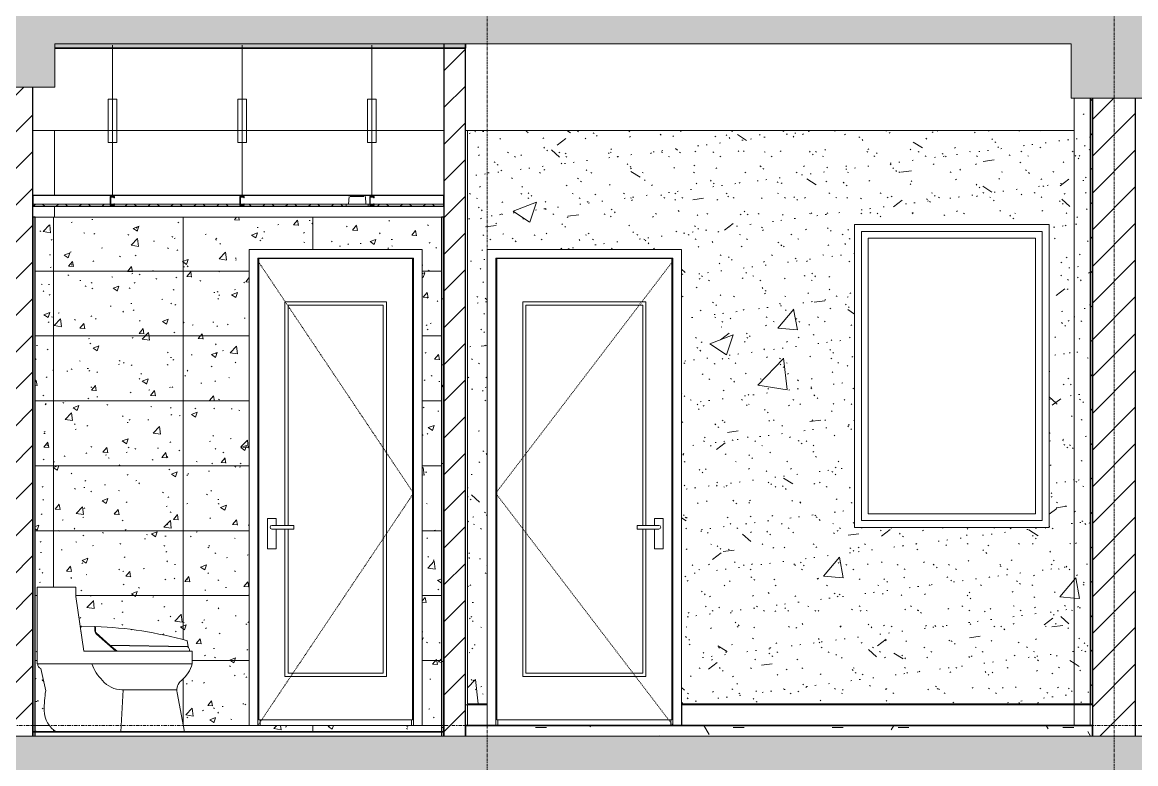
# Model space of a CAD drawing. Header units: millimetres. Extents: x -92143 to -2058, y -8802 to 35300.
# Drawn here: x -30586 to -25437, y 5423 to 8850 of the extents above; entities that cross this region are included whole.
import ezdxf

# ---------------------------------------------------------------- set-up
doc = ezdxf.new("R2010")
doc.units = ezdxf.units.MM
for name, pattern in [('Centre', [31.75, 6.35, -4.7625, 15.875, -4.7625]), ('Dash', [6.35, 3.175, -3.175]), ('Grid Line', [22.225, 12.7, -3.175, 3.175, -3.175])]:
    doc.linetypes.add(name, pattern=pattern)
for name, color, linetype, lineweight in [('0-1', 7, 'Continuous', 5), ('A-CLNG-1', 250, 'Continuous', 25), ('A-CLNG-2', 7, 'Continuous', 9), ('A-CLNG-PATT-1', 9, 'Continuous', 9), ('A-DETL-GENF', 92, 'Continuous', 9), ('A-DETL-GENF-1', 7, 'Continuous', 9), ('A-DETL-GENF-HDLN-1', 7, 'Dash', 9), ('A-DETL-THIN', 151, 'Continuous', 9), ('A-DOOR', 31, 'Continuous', 9), ('A-DOOR-1', 7, 'Continuous', 9), ('A-FLOR-1', 10, 'Continuous', 35), ('A-FLOR-HRAL', 11, 'Continuous', 9), ('A-FLOR-HRAL-1', 253, 'Continuous', 18), ('A-FLOR-HRAL-2', 9, 'Continuous', 9), ('A-FLOR-LEVL-2', 51, 'Centre', 9), ('A-FLOR-PATT-1', 7, 'Continuous', 9), ('A-FLOR-PATT-2', 67, 'Continuous', 9), ('A-GLAZ', 151, 'Continuous', 9), ('A-GLAZ-1', 7, 'Continuous', 9), ('A-WALL-1', 7, 'Continuous', 9), ('A-WALL-2', 250, 'Continuous', 25), ('A-WALL-3', 113, 'Continuous', 25), ('A-WALL-PATT-1', 7, 'Continuous', 9), ('A-WALL-PATT-2', 9, 'Continuous', 9), ('A-WALL-PATT-4', 111, 'Continuous', 9), ('E-LITE-EQPM', 33, 'Continuous', 9), ('E-LITE-EQPM-1', 7, 'Continuous', 9), ('I-WALL-1', 250, 'Continuous', 25), ('I-WALL-2', 7, 'Continuous', 9), ('P-SANR-FIXT', 6, 'Continuous', 9), ('P-SANR-FIXT-1', 7, 'Continuous', 9), ('S-BEAM-2', 7, 'Continuous', 9), ('S-COLS-1', 7, 'Continuous', 9), ('S-GRID-1', 1, 'Grid Line', 9)]:
    doc.layers.add(name, color=color, linetype=linetype, lineweight=lineweight)
pattern_1 = [(45, (-51987.05, 14125), (-84.8528, 84.8528), [])]
pattern_2 = [(0, (-51987.05, 14125), (609.6, 152.4), [50.292, -406.908, 50.292, -406.908, -2438.4]), (0, (-51987.05, 14125), (609.6, 152.4), [-914.4, 50.292, -864.108, 50.292, -406.908, -1066.8]), (0, (-51987.05, 14125), (609.6, 152.4), [-2286, 50.292, -254.508, 50.292, -711.708]), (120, (-51758.45, 14201.2), (-436.7823, 451.7291), [50.292, -406.908, 50.292, -2845.308]), (120, (-51758.45, 14201.2), (-436.7823, 451.7291), [-507.492, -406.908, 50.292, -864.108, -1524]), (120, (-51758.45, 14201.2), (-436.7823, 451.7291), [-1828.8, 50.292, -406.908, 50.292, -1016.508]), (120, (-51758.45, 14201.2), (-436.7823, 451.7291), [-2336.292, -254.508, 50.292, -711.708]), (240, (-51682.25, 14506), (-172.8177, -604.1291), [50.292, -406.908, 50.292, -406.908, -2438.4]), (240, (-51682.25, 14506), (-172.8177, -604.1291), [-914.4, 50.292, -864.108, 50.292, -406.908, -1066.8]), (240, (-51682.25, 14506), (-172.8177, -604.1291), [-2286, 50.292, -254.508, 50.292, -711.708])]
pattern_3 = [(50, (-51987.05, 14125), (1093.104, -95.634), [114.3, -1257.3]), (355, (-51987, 14125), (-211.457, 1146.34), [91.44, -1005.84]), (100.451, (-51896, 14117), (881.656, 1050.7), [97.14, -1068.54]), (46.184, (-51987, 14429.8), (1626.475, -252.26), [171.45, -1885.95]), (96.636, (-51851.5, 14408.8), (1424.42, 1484.565), [145.71, -1602.81]), (351.184, (-51987, 14429.8), (1424.43, 1484.55), [137.16, -1508.76]), (21, (-51834.65, 14353.6), (909.686, -613.59), [114.3, -1257.3]), (326, (-51834.7, 14353.6), (370.81, 1105.13), [91.44, -1005.84]), (71.451, (-51758.8, 14302.5), (1280.503, 491.528), [97.14, -1068.54]), (37.5, (-51987.05, 14125), (18.5313, 507.33), [50.292, -943.356, 50.292, -970.788, -1009.65]), (37.5, (-51987.05, 14125), (18.5313, 507.33), [-2014.728, 50.292, -959.358]), (7.5, (-51987.05, 14125), (400.918, 601.084), [50.292, -531.876, 50.292, -920.496, -384.81]), (7.5, (-51987.05, 14125), (400.918, 601.084), [-1552.956, 50.292, -334.518]), (327.5, (-52326.9, 14125), (813.545, -34.374), [50.292, -330.708, 50.292, -1138.428, -1577.34]), (327.5, (-52326.9, 14125), (813.545, -34.374), [-1569.72, 50.292, -1527.048]), (317.5, (-52479.3, 14125), (888.775, 152.56), [50.292, -445.008, 50.292, -739.14, -1120.14]), (317.5, (-52479.3, 14125), (888.775, 152.56), [-1284.732, 50.292, -1069.848])]
pattern_4 = [(37.5, (-51987.05, 14125), (-4.79953, 146.8239), [5.029, -110.795, 5.029, -124.511, -123.825]), (37.5, (-51987.05, 14125), (-4.79953, 146.8239), [-245.364, 5.029, -118.796]), (7.5, (-51987.05, 14125), (134.8574, 215.0472), [5.029, -57.455, 5.029, -99.365, -40.005]), (7.5, (-51987.05, 14125), (134.8574, 215.0472), [-166.878, 5.029, -34.976]), (327.5, (-52080.78, 14125), (237.29776, 0.4316), [5.029, -33.071, 5.029, -132.131, -179.07]), (327.5, (-52080.78, 14125), (237.29776, 0.4316), [-175.26, 5.029, -174.041]), (317.5, (-52080.78, 14125), (229.067, 66.8792), [5.029, -14.021, 5.029, -84.887, -102.87]), (317.5, (-52080.78, 14125), (229.067, 66.8792), [-108.966, 5.029, -97.841])]

# ---------------------------------------------------------------- blocks, each defined once
blk = doc.blocks.new('NCV_TKTC_KET CAU_rvt-1-TKCS_MẶT CẮT E')
at = {"layer": 'A-FLOR-PATT-1'}
h = blk.add_hatch(color=256, dxfattribs=at)
h.paths.add_polyline_path([(-74122.9, 8730), (-73236.9, 8730), (-73236.9, 8750), (-75336.9, 8750), (-75336.9, 8730), (-74739.4, 8730)])
h.paths.add_polyline_path([(-20336.9, 8730), (-20336.9, 8750), (-22235.3, 8750), (-22235.3, 8730), (-20484.2, 8730)])
h.paths.add_polyline_path([(-66936.9, 8730), (-65032.3, 8730), (-65032.3, 8750), (-66936.9, 8750)])
h.paths.add_polyline_path([(-22438.4, 8730), (-22435.3, 8730.3), (-22435.3, 8750), (-22438.4, 8749.9), (-22438.4, 8741.9)])
h.paths.add_polyline_path([(-28536.9, 8730), (-28536.9, 8750), (-30435.3, 8750), (-30435.3, 8730), (-28807.5, 8730)])
h.paths.add_polyline_path([(-58736.9, 8730), (-56833.3, 8730), (-56833.3, 8750), (-58736.9, 8750)])
h.paths.add_polyline_path([(-50536.9, 8730), (-48635.6, 8730), (-48635.6, 8750), (-50536.9, 8750)])
h.paths.add_polyline_path([(-30635.3, 8730), (-30635.3, 8750), (-30638.4, 8750), (-30638.4, 8730)])
h.paths.add_polyline_path([(-40434.4, 8730), (-40434.4, 8750), (-42336.9, 8750), (-42336.9, 8730), (-40521.7, 8730)])
h.paths.add_polyline_path([(-48435.6, 8730), (-48433.3, 8730), (-48433.3, 8750), (-48435.6, 8750)])
at = {"layer": 'A-FLOR-1'}
for p, q in [((-30435.3, 8730), (-28536.9, 8730)), ((-28536.9, 8730), (-28536.9, 8750))]:
    blk.add_line(p, q, dxfattribs=at)
at = {"layer": 'S-BEAM-2'}
for p, q in [((-28636.9, 8350), (-30536.9, 8350)), ((-27336.9, 8350), (-28536.9, 8350)), ((-25721.9, 8350), (-27336.9, 8350))]:
    blk.add_line(p, q, dxfattribs=at)
blk = doc.blocks.new('DOOR_CW_01 CANH MO-PANEL KINH - DIW_01-900x2200-CỬA GỖ VÂN LAMINATE-553375-TKCS_MẶT CẮT E')
at = {"layer": 'A-DETL-GENF-HDLN-1'}
for p, q in [((-28396.9, 6673.5), (-27576.9, 7747)), ((-27576.9, 5600), (-28396.9, 6673.5))]:
    blk.add_line(p, q, dxfattribs=at)
at = {"layer": 'A-DOOR-1'}
for p, q in [((-28396.9, 7760), (-28396.9, 5600)), ((-28396.9, 7760), (-27576.9, 7760)), ((-28391.9, 7758), (-28391.9, 5626)), ((-27581.9, 7758), (-28391.9, 7758)), ((-27581.9, 5626), (-27581.9, 7758)), ((-27576.9, 5600), (-27576.9, 7760)), ((-28271.9, 7558), (-27701.9, 7558)), ((-28271.9, 5826), (-28271.9, 7558)), ((-27716.9, 7543), (-28256.9, 7543)), ((-28256.9, 7543), (-28256.9, 5841)), ((-27716.9, 6524.5), (-27716.9, 7543)), ((-27701.9, 7558), (-27701.9, 6524.5)), ((-27661.7, 6556), (-27661.7, 6524.5)), ((-27622.2, 6556), (-27661.7, 6556)), ((-27622.2, 6416), (-27622.2, 6556)), ((-27742.7, 6524.5), (-27716.9, 6524.5)), ((-27742.7, 6507.5), (-27742.7, 6524.5)), ((-27716.9, 6507.5), (-27742.7, 6507.5)), ((-27641.9, 6524.5), (-27716.9, 6524.5)), ((-27716.9, 5841), (-27716.9, 6507.5)), ((-27641.9, 6507.5), (-27716.9, 6507.5)), ((-27701.9, 6507.5), (-27701.9, 5826)), ((-27661.7, 6507.5), (-27661.7, 6416)), ((-27661.7, 6416), (-27622.2, 6416)), ((-27701.9, 5826), (-28271.9, 5826)), ((-28256.9, 5841), (-27716.9, 5841)), ((-28436.9, 5695), (-28436.9, 5700)), ((-27536.9, 5700), (-27536.9, 5600)), ((-28391.9, 5626), (-27581.9, 5626)), ((-28386.9, 5600), (-28386.9, 5626)), ((-27586.9, 5600), (-27586.9, 5626))]:
    blk.add_line(p, q, dxfattribs=at)
for start, end in [(0, 90), (270, 0)]:
    blk.add_arc((-27641.9, 6516), 8.5, start, end, dxfattribs=at)
blk = doc.blocks.new('DOOR_CW_01 CANH MO-PANEL KINH - DIG_02-800x2200-CỬA NHÔM KÍNH-400864-TKCS_MẶT CẮT E')
at = {"layer": 'A-DETL-GENF-HDLN-1'}
for p, q in [((-28776.5, 6673.5), (-29496.5, 7747)), ((-29496.5, 5600), (-28776.5, 6673.5))]:
    blk.add_line(p, q, dxfattribs=at)
at = {"layer": 'A-DOOR-1'}
for p, q in [((-29496.5, 7760), (-29496.5, 5600)), ((-29496.5, 7760), (-28776.5, 7760)), ((-28781.5, 7758), (-29491.5, 7758)), ((-29491.5, 7758), (-29491.5, 5626)), ((-28781.5, 5626), (-28781.5, 7758)), ((-28776.5, 5600), (-28776.5, 7760)), ((-29371.5, 6524.5), (-29371.5, 7558)), ((-29371.5, 7558), (-28901.5, 7558)), ((-29356.5, 7543), (-29356.5, 6524.5)), ((-28916.5, 7543), (-29356.5, 7543)), ((-28916.5, 5841), (-28916.5, 7543)), ((-28901.5, 7558), (-28901.5, 5826)), ((-29411.8, 6556), (-29451.3, 6556)), ((-29451.3, 6556), (-29451.3, 6416)), ((-29411.8, 6524.5), (-29411.8, 6556)), ((-29356.5, 6524.5), (-29431.5, 6524.5)), ((-29356.5, 6507.5), (-29431.5, 6507.5)), ((-29411.8, 6416), (-29411.8, 6507.5)), ((-29371.5, 5826), (-29371.5, 6507.5)), ((-29356.5, 6524.5), (-29330.7, 6524.5)), ((-29356.5, 6507.5), (-29356.5, 5841)), ((-29330.7, 6507.5), (-29356.5, 6507.5)), ((-29330.7, 6524.5), (-29330.7, 6507.5)), ((-29451.3, 6416), (-29411.8, 6416)), ((-28901.5, 5826), (-29371.5, 5826)), ((-29356.5, 5841), (-28916.5, 5841)), ((-29491.5, 5626), (-28781.5, 5626)), ((-29486.5, 5626), (-29486.5, 5600)), ((-28786.5, 5626), (-28786.5, 5600))]:
    blk.add_line(p, q, dxfattribs=at)
for start, end in [(90, 180), (180, 270)]:
    blk.add_arc((-29431.5, 6516), 8.5, start, end, dxfattribs=at)
blk = doc.blocks.new('M_Fixed - 900 x 1400-901190-TKCS_MẶT CẮT E')
at = {"layer": 'A-GLAZ-1'}
for p, q in [((-26704.9, 7883), (-25868.9, 7883)), ((-26704.9, 6547), (-26704.9, 7883)), ((-25868.9, 7883), (-25868.9, 6547)), ((-26673.9, 7852), (-25899.9, 7852)), ((-26673.9, 6578), (-26673.9, 7852)), ((-25899.9, 7852), (-25899.9, 6578)), ((-25868.9, 6547), (-26704.9, 6547)), ((-25899.9, 6578), (-26673.9, 6578))]:
    blk.add_line(p, q, dxfattribs=at)
blk = doc.blocks.new('TOILET - TOILET-400871-TKCS_MẶT CẮT E')
at = {"layer": 'P-SANR-FIXT-1'}
for p, q in [((-30517.2, 6238.8), (-30338.3, 6238.8)), ((-30517.2, 5884.5), (-30517.2, 6238.8)), ((-30338.3, 6238.8), (-30338.3, 6196.1)), ((-30338.3, 6196.1), (-30301.7, 5942.7)), ((-30317.1, 6048.9), (-30313.7, 6058.1)), ((-30301.7, 5942.7), (-30317.1, 6048.9)), ((-30311.6, 6059.4), (-30250.9, 6057.8)), ((-30248.1, 6040.7), (-30248.1, 6057.1)), ((-30181.1, 5971.6), (-30244.4, 6027.8)), ((-30243, 6022.1), (-30153.7, 5942.7)), ((-29822.8, 5991.3), (-29819.2, 5965.3)), ((-30153.7, 5942.7), (-30301.7, 5942.7)), ((-30301.7, 5942.7), (-29800.4, 5942.7)), ((-29819.2, 5965.3), (-30181.1, 5971.6)), ((-30179, 5970), (-29819.9, 5963.7)), ((-30147, 5942.7), (-30179, 5970)), ((-29813.5, 5942.7), (-30147, 5942.7)), ((-29813.5, 5950.7), (-29813.5, 5942.7)), ((-29800.4, 5942.7), (-29800.4, 5884.5)), ((-30514.1, 5884.5), (-30517.2, 5884.5)), ((-29800.4, 5884.5), (-30517.2, 5884.5)), ((-30477.9, 5760.8), (-30499.7, 5863.3)), ((-30130, 5570), (-30119.8, 5764.9)), ((-30125, 5764.9), (-29871.4, 5764.9)), ((-29869.9, 5751.5), (-29836, 5570))]:
    blk.add_line(p, q, dxfattribs=at)
for centre, radius, start, end in [((-30311.7, 6057.2), 2.2, 88.5161, 155.4839), ((-29006, 6068.4), 1244.9, 180.4858, 181.4436), ((-30226.7, 6039.8), 24, 186.6549, 227.3451), ((-30310.2, 4249.5), 1808.7, 74.3662, 88.0305), ((-30223.8, 6040.7), 24.3, 180, 212), ((-29845.4, 5943), 32.8, 13.4486, 39.0703), ((-30495.4, 5881.7), 18.9, 171.5586, 257), ((-30070.1, 5954.4), 206.2, 199.8317, 225.1361), ((-29944.9, 5924.8), 150, 309.0587, 344.4161), ((-30125, 5881.3), 116.3, 218.8786, 270), ((-29814.7, 5764.2), 56.7, 129.0587, 192.9413), ((-29921.6, 5674.2), 563, 171.1596, 180.5723), ((-30367.9, 5669.8), 116.7, 180.5723, 239.3773)]:
    blk.add_arc(centre, radius, start, end, dxfattribs=at)
blk = doc.blocks.new('LIC_10-ĐÈN LED DOWNLIGHT ÂM TRẦN_ P_6W_ ÁNH SÁNG 4000K - LIC_10-ĐÈN LED DOWNLIGHT ÂM TRẦN_ P_6W_ ÁNH SÁNG 4000K-806193-TKCS_MẶT CẮT E')
at = {"layer": 'E-LITE-EQPM-1'}
for p, q in [((-29074.4, 8045), (-29077, 8009)), ((-29004.4, 8045), (-29069.4, 8045)), ((-28996.9, 8009), (-28999.4, 8045)), ((-29096.9, 8000), (-29096.9, 7998)), ((-29096.9, 7998), (-29091, 7998)), ((-28976.9, 7998), (-29096.9, 7998)), ((-29093.4, 8000), (-29095.8, 8000)), ((-29076.1, 8000), (-29093.3, 8000)), ((-28982.9, 8000), (-29091, 8000)), ((-29087.9, 8009), (-29087.9, 8000)), ((-29082, 8000), (-29085.5, 8000)), ((-28991, 8009), (-29082.9, 8009)), ((-29081.9, 8002), (-29081.9, 8000)), ((-29078.6, 8000), (-29081.1, 8000)), ((-29000.3, 8000), (-29073.6, 8000)), ((-29053.3, 8000), (-29060.6, 8000)), ((-29013.3, 8000), (-29020.5, 8000)), ((-28980.5, 8000), (-28997.7, 8000)), ((-28992.7, 8000), (-28995.3, 8000)), ((-28991.9, 8000), (-28991.9, 8002)), ((-28988.4, 8000), (-28991.8, 8000)), ((-28985.9, 8000), (-28985.9, 8009)), ((-28982.9, 7998), (-28976.9, 7998)), ((-28978.1, 8000), (-28980.5, 8000)), ((-28976.9, 7998), (-28976.9, 8000))]:
    blk.add_line(p, q, dxfattribs=at)
blk = doc.blocks.new('Railing - Railing-915938-TKCS_MẶT CẮT E')
at = {"layer": 'A-FLOR-HRAL-1'}
for p, q in [((-28526.9, 5695), (-28536.9, 5695)), ((-28536.9, 5695), (-28536.9, 5600)), ((-28526.9, 5600), (-28526.9, 5695)), ((-28536.9, 5600), (-28526.9, 5600))]:
    blk.add_line(p, q, dxfattribs=at)
at = {"layer": 'A-FLOR-HRAL-2'}
for p, q in [((-28526.9, 5695), (-28436.5, 5695)), ((-28436.5, 5695), (-28436.5, 5600))]:
    blk.add_line(p, q, dxfattribs=at)
blk = doc.blocks.new('Railing - Railing-915939-TKCS_MẶT CẮT E')
at = {"layer": 'A-FLOR-HRAL-1'}
for p, q in [((-25636.9, 5695), (-25646.9, 5695)), ((-25646.9, 5695), (-25646.9, 5600)), ((-25636.9, 5600), (-25636.9, 5695)), ((-25646.9, 5600), (-25636.9, 5600))]:
    blk.add_line(p, q, dxfattribs=at)
at = {"layer": 'A-FLOR-HRAL-2'}
for p, q in [((-27536.5, 5695), (-25721.9, 5695)), ((-27536.5, 5600), (-27536.5, 5695)), ((-25721.9, 5695), (-25646.9, 5695)), ((-25721.9, 5695), (-25721.9, 5600))]:
    blk.add_line(p, q, dxfattribs=at)
blk = doc.blocks.new('NCV_TKTC_TANG 2_rvt-1-TKCS_MẶT CẮT E')
at = {"layer": 'A-CLNG-PATT-1'}
h = blk.add_hatch(dxfattribs=at)
h.set_pattern_fill('FP_4', color=256, style=0, pattern_type=2)
h.set_pattern_definition([(45, (-51987.05, 14125), (-53.033, 53.033), []), (135, (-51987.05, 14125), (-53.033, -53.033), [])])
h.paths.add_polyline_path([(-28636.9, 8000), (-28636.9, 8010), (-28959.4, 8010), (-28959.4, 8005), (-28979.4, 8005), (-28979.4, 8010), (-28990.5, 8009), (-28990.5, 8000), (-28807.5, 8000)])
h.paths.add_polyline_path([(-30536.9, 8000), (-29083.4, 8000), (-29082.9, 8009), (-29559.4, 8007.5), (-29559.4, 8005), (-29579.4, 8005), (-29579.4, 8010), (-30159.4, 8010), (-30159.4, 8005), (-30179.4, 8005), (-30179.4, 8010), (-30536.9, 8010)])
h.paths.add_polyline_path([(-28976.9, 8007.5), (-28961.6, 8007.9), (-28961.9, 8010), (-28976.9, 8009)])
h.paths.add_polyline_path([(-30161.9, 8007.5), (-30161.9, 8010), (-30176.9, 8010), (-30176.9, 8007.5)])
h.paths.add_polyline_path([(-29561.9, 8007.5), (-29561.9, 8010), (-29576.9, 8010), (-29576.9, 8007.5)])
at = {"layer": 'A-FLOR-PATT-2'}
h = blk.add_hatch(dxfattribs=at)
h.set_pattern_fill('FP_2', color=256, style=0, pattern_type=2)
h.set_pattern_definition(pattern_2)
h.paths.add_polyline_path([(-26649.6, 5550), (-25636.9, 5550), (-25636.9, 5600), (-28536.9, 5600), (-28536.9, 5550), (-27882.7, 5550)])
at = {"layer": 'A-WALL-PATT-1'}
h = blk.add_hatch(dxfattribs=at)
h.set_pattern_fill('FP_5', color=256, style=0, pattern_type=2)
h.set_pattern_definition([(45, (-51987.05, 14125), (-79.5495, 79.5495), [])])
h.paths.add_polyline_path([(-25636.9, 5700), (-25636.9, 8500), (-25646.9, 8500), (-25646.9, 5700)])
at = {"layer": 'A-WALL-PATT-2'}
h = blk.add_hatch(dxfattribs=at)
h.set_pattern_fill('FP_1', color=256, style=0, pattern_type=2)
h.set_pattern_definition(pattern_1)
h.paths.add_polyline_path([(-28636.9, 5550), (-28536.9, 5550), (-28536.9, 8750), (-28636.9, 8750), (-28636.9, 5673.3)])
h = blk.add_hatch(dxfattribs=at)
h.set_pattern_fill('FP_1', color=256, style=0, pattern_type=2)
h.set_pattern_definition(pattern_1)
h.paths.add_polyline_path([(-30636.9, 5550), (-30536.9, 5550), (-30536.9, 8550), (-30635.3, 8550), (-30636.9, 5673.3)])
h = blk.add_hatch(dxfattribs=at)
h.set_pattern_fill('FP_7', color=256, style=0, pattern_type=2)
h.set_pattern_definition(pattern_3)
h.paths.add_polyline_path([(-25721.9, 5700), (-25646.9, 5700), (-25646.9, 8500), (-25721.9, 8500), (-25721.9, 5977.7)])
h = blk.add_hatch(dxfattribs=at)
h.set_pattern_fill('FP_6', color=256, style=0, pattern_type=2)
h.set_pattern_definition(pattern_4)
h.paths.add_polyline_path([(-25721.9, 5700), (-25646.9, 5700), (-25646.9, 8500), (-25721.9, 8500), (-25721.9, 5977.7)])
h = blk.add_hatch(dxfattribs=at)
h.set_pattern_fill('FP_7', color=256, style=0, pattern_type=2)
h.set_pattern_definition(pattern_3)
h.paths.add_polyline_path([(-28526.9, 5700), (-28436.9, 5700), (-28436.9, 7800), (-27536.9, 7800), (-27536.9, 5700), (-25721.9, 5700), (-25721.9, 8350), (-28526.9, 8350), (-28526.9, 5977.7)])
h.paths.add_polyline_path([(-26649.6, 6515), (-26736.9, 6515), (-26736.9, 7915), (-25836.9, 7915), (-25836.9, 6515)])
h = blk.add_hatch(dxfattribs=at)
h.set_pattern_fill('FP_6', color=256, style=0, pattern_type=2)
h.set_pattern_definition(pattern_4)
h.paths.add_polyline_path([(-28526.9, 5700), (-28436.9, 5700), (-28436.9, 7800), (-27536.9, 7800), (-27536.9, 5700), (-25721.9, 5700), (-25721.9, 8350), (-28526.9, 8350), (-28526.9, 5977.7)])
h.paths.add_polyline_path([(-26649.6, 6515), (-26736.9, 6515), (-26736.9, 7915), (-25836.9, 7915), (-25836.9, 6515)])
h = blk.add_hatch(dxfattribs=at)
h.set_pattern_fill('FP_10', color=256, style=0, pattern_type=2)
h.set_pattern_definition([(50, (-51987.05, 14125), (273.276, -23.909), [28.575, -314.325]), (355, (-51987.05, 14125), (-52.8646, 286.585), [22.86, -251.46]), (100.451, (-51964.28, 14123), (220.4138, 262.6745), [24.285, -267.135]), (46.184, (-51987.05, 14201.2), (406.6187, -63.0646), [42.863, -471.488]), (96.636, (-51953.17, 14195.94), (356.104, 371.1414), [36.428, -400.703]), (351.184, (-51987.05, 14201.2), (356.1075, 371.138), [34.29, -377.19]), (21, (-51948.95, 14182.15), (227.4212, -153.3982), [28.575, -314.325]), (326, (-51948.95, 14182.15), (92.7027, 276.2822), [22.86, -251.46]), (71.451, (-51930, 14169.37), (320.1254, 122.8816), [24.285, -267.135]), (37.5, (-51987.05, 14125), (4.6325, 126.8326), [5.029, -243.383, 5.029, -250.241, -252.413]), (37.5, (-51987.05, 14125), (4.6325, 126.8326), [-503.682, 5.029, -247.383]), (7.5, (-51987.05, 14125), (100.22916, 150.2711), [5.029, -140.513, 5.029, -237.668, -96.203]), (7.5, (-51987.05, 14125), (100.22916, 150.2711), [-388.239, 5.029, -91.173]), (327.5, (-52072.01, 14125), (203.38684, -8.5935), [5.029, -90.221, 5.029, -292.151, -394.335]), (327.5, (-52072.01, 14125), (203.38684, -8.5935), [-392.43, 5.029, -389.306]), (317.5, (-52110.11, 14125), (222.1944, 38.1398), [5.029, -118.796, 5.029, -192.329, -280.035]), (317.5, (-52110.11, 14125), (222.1944, 38.1398), [-321.183, 5.029, -275.006])])
h.paths.add_polyline_path([(-30526.9, 5570), (-30426.9, 5570), (-30438.8, 5577.1), (-30457.8, 5595.4), (-30472.2, 5617.6), (-30481.3, 5642.4), (-30484.4, 5673.3), (-30483.1, 5714.8), (-30477.9, 5760.8), (-30499.7, 5863.3), (-30507.9, 5867.6), (-30513.2, 5875.2), (-30514.1, 5884.5), (-30517.2, 5884.5), (-30517.2, 6238.8), (-30338.3, 6238.8), (-30338.3, 6196.1), (-30317.1, 6048.9), (-30311.6, 6059.4), (-30250.9, 6057.8), (-30249.2, 6031.5), (-30243, 6022.1), (-30153.7, 5942.7), (-30147, 5942.7), (-30179, 5970), (-29819.2, 5962.5), (-29813.5, 5950.7), (-29813.5, 5942.7), (-29800.4, 5942.7), (-29800.4, 5884.5), (-29813.5, 5853), (-29833.3, 5825.4), (-29859.2, 5799.3), (-29865.9, 5788.5), (-29870, 5776.6), (-29871.4, 5764.1), (-29869.9, 5751.5), (-29836, 5570), (-28646.9, 5570), (-28646.9, 7950), (-30526.9, 7950), (-30526.9, 5673.3)])
h.paths.add_polyline_path([(-29536.5, 5600), (-29536.5, 7800), (-28736.5, 7800), (-28736.5, 5600), (-29115.7, 5600)])
h.paths.add_polyline_path([(-29819.2, 5965.3), (-30181.1, 5971.6), (-30245.2, 6030.4), (-30248.1, 6046.9), (-30246.7, 6057), (-30104.7, 6046.5), (-29962.7, 6024.5), (-29822.8, 5991.3), (-29819.9, 5970.8)])
h = blk.add_hatch(dxfattribs=at)
h.set_pattern_fill('FP_15', color=256, style=0, pattern_type=2)
h.set_pattern_definition([(0, (-28641.94, 5600), (0, 300), []), (90, (-28641.94, 5600), (-600, 4e-14), [])])
h.paths.add_polyline_path([(-30526.9, 5570), (-30426.9, 5570), (-30438.8, 5577.1), (-30457.8, 5595.4), (-30472.2, 5617.6), (-30481.3, 5642.4), (-30484.4, 5673.3), (-30483.1, 5714.8), (-30477.9, 5760.8), (-30499.7, 5863.3), (-30507.9, 5867.6), (-30513.2, 5875.2), (-30514.1, 5884.5), (-30517.2, 5884.5), (-30517.2, 6238.8), (-30338.3, 6238.8), (-30338.3, 6196.1), (-30317.1, 6048.9), (-30311.6, 6059.4), (-30250.9, 6057.8), (-30249.2, 6031.5), (-30243, 6022.1), (-30153.7, 5942.7), (-30147, 5942.7), (-30179, 5970), (-29819.2, 5962.5), (-29813.5, 5950.7), (-29813.5, 5942.7), (-29800.4, 5942.7), (-29800.4, 5884.5), (-29813.5, 5853), (-29833.3, 5825.4), (-29859.2, 5799.3), (-29865.9, 5788.5), (-29870, 5776.6), (-29871.4, 5764.1), (-29869.9, 5751.5), (-29836, 5570), (-28646.9, 5570), (-28646.9, 7950), (-30526.9, 7950), (-30526.9, 5673.3)])
h.paths.add_polyline_path([(-29536.5, 5600), (-29536.5, 7800), (-28736.5, 7800), (-28736.5, 5600), (-29115.7, 5600)])
h.paths.add_polyline_path([(-29819.2, 5965.3), (-30181.1, 5971.6), (-30245.2, 6030.4), (-30248.1, 6046.9), (-30246.7, 6057), (-30104.7, 6046.5), (-29962.7, 6024.5), (-29822.8, 5991.3), (-29819.9, 5970.8)])
h = blk.add_hatch(dxfattribs=at)
h.set_pattern_fill('FP_2', color=256, style=0, pattern_type=2)
h.set_pattern_definition(pattern_2)
h.paths.add_polyline_path([(-28636.9, 5550), (-28636.9, 7950), (-28646.9, 7950), (-28646.9, 5550)])
at = {"layer": 'A-CLNG-1'}
for p, q in [((-28636.9, 8050), (-30536.9, 8050)), ((-30536.9, 8050), (-30536.9, 8000)), ((-28636.9, 8000), (-28636.9, 8050)), ((-30536.9, 8000), (-29091, 8000)), ((-28982.9, 8000), (-28636.9, 8000))]:
    blk.add_line(p, q, dxfattribs=at)
at = {"layer": 'A-CLNG-2'}
for p, q in [((-30179.1, 8010), (-30536.9, 8010)), ((-30160.1, 8010), (-30176.9, 8010)), ((-29579.1, 8010), (-30159.4, 8010)), ((-29560.1, 8010), (-29576.9, 8010)), ((-29071.5, 8010), (-29559.4, 8010)), ((-28979.1, 8010), (-29002.3, 8010)), ((-28961.6, 8010), (-28976.9, 8010)), ((-28636.9, 8010), (-28959.4, 8010))]:
    blk.add_line(p, q, dxfattribs=at)
at = {"layer": 'A-FLOR-1'}
for p, q in [((-28636.9, 5570), (-30536.9, 5570)), ((-30536.9, 5570), (-30536.9, 5550)), ((-28636.9, 5550), (-28636.9, 5570)), ((-25636.9, 5600), (-28536.9, 5600)), ((-28536.9, 5600), (-28536.9, 5550)), ((-25636.9, 5550), (-25636.9, 5600))]:
    blk.add_line(p, q, dxfattribs=at)
at = {"layer": 'A-WALL-1'}
for p, q in [((-28436.9, 5695), (-28436.9, 5700)), ((-27536.9, 5700), (-27536.9, 5600)), ((-25711.9, 5695), (-25711.9, 5700))]:
    blk.add_line(p, q, dxfattribs=at)
at = {"layer": 'A-WALL-2'}
for p, q in [((-28636.9, 8750), (-28636.9, 5550)), ((-28536.9, 5550), (-28536.9, 8750)), ((-30536.9, 5550), (-30536.9, 8550))]:
    blk.add_line(p, q, dxfattribs=at)
at = {"layer": 'I-WALL-1'}
for p, q in [((-25646.9, 8500), (-25646.9, 5700)), ((-25636.9, 5700), (-25636.9, 8500)), ((-30536.9, 7950), (-30536.9, 5550)), ((-30526.9, 7950), (-30536.9, 7950)), ((-30526.9, 5550), (-30526.9, 7950)), ((-28636.9, 7950), (-28646.9, 7950)), ((-28646.9, 7950), (-28646.9, 5550)), ((-28636.9, 5550), (-28636.9, 7950)), ((-25646.9, 5700), (-25636.9, 5700))]:
    blk.add_line(p, q, dxfattribs=at)
at = {"layer": 'I-WALL-2'}
for p, q in [((-25721.9, 8500), (-25721.9, 5700)), ((-28526.9, 8350), (-28526.9, 5700)), ((-28646.9, 7950), (-30526.9, 7950)), ((-26736.9, 6515), (-26736.9, 7915)), ((-26736.9, 7915), (-25836.9, 7915)), ((-25836.9, 7915), (-25836.9, 6515)), ((-29536.5, 5600), (-29536.5, 7800)), ((-29536.5, 7800), (-28736.5, 7800)), ((-28736.5, 7800), (-28736.5, 5600)), ((-28436.9, 5700), (-28436.9, 7800)), ((-28436.9, 7800), (-27536.9, 7800)), ((-27536.9, 7800), (-27536.9, 5700)), ((-25836.9, 6515), (-26736.9, 6515)), ((-28526.9, 5700), (-28436.9, 5700)), ((-27536.9, 5700), (-25721.9, 5700)), ((-25721.9, 5700), (-25646.9, 5700)), ((-28736.5, 5600), (-29536.5, 5600))]:
    blk.add_line(p, q, dxfattribs=at)
at = {"layer": 'S-COLS-1'}
for p, q in [((-30436.9, 8350), (-30436.9, 8050)), ((-30436.9, 8000), (-30436.9, 7950))]:
    blk.add_line(p, q, dxfattribs=at)
at = {"layer": 'A-DOOR'}
for name in ['DOOR_CW_01 CANH MO-PANEL KINH - DIG_02-800x2200-CỬA NHÔM KÍNH-400864-TKCS_MẶT CẮT E', 'DOOR_CW_01 CANH MO-PANEL KINH - DIW_01-900x2200-CỬA GỖ VÂN LAMINATE-553375-TKCS_MẶT CẮT E']:
    blk.add_blockref(name, (0, 0), dxfattribs=at)
at = {"layer": 'A-FLOR-HRAL'}
for name in ['Railing - Railing-915938-TKCS_MẶT CẮT E', 'Railing - Railing-915939-TKCS_MẶT CẮT E']:
    blk.add_blockref(name, (0, 0), dxfattribs=at)
at = {"layer": 'A-GLAZ'}
blk.add_blockref('M_Fixed - 900 x 1400-901190-TKCS_MẶT CẮT E', (0, 0), dxfattribs=at)
at = {"layer": 'E-LITE-EQPM'}
blk.add_blockref('LIC_10-ĐÈN LED DOWNLIGHT ÂM TRẦN_ P_6W_ ÁNH SÁNG 4000K - LIC_10-ĐÈN LED DOWNLIGHT ÂM TRẦN_ P_6W_ ÁNH SÁNG 4000K-806193-TKCS_MẶT CẮT E', (0, 0), dxfattribs=at)
at = {"layer": 'P-SANR-FIXT'}
blk.add_blockref('TOILET - TOILET-400871-TKCS_MẶT CẮT E', (0, 0), dxfattribs=at)
blk = doc.blocks.new('Repeating Detail - THANH TREO TRẦN 700-V208-TKCS_MẶT CẮT E')
at = {"layer": 'A-DETL-GENF'}
for points in [[(-66377.4, 28405), (-66357.4, 28405), (-66357.4, 28411), (-66359.9, 28407.5), (-66374.9, 28407.5), (-66374.9, 28442.5), (-66359.9, 28442.5), (-66357.4, 28439), (-66357.4, 28445), (-66377.4, 28445)], [(-65777.4, 28405), (-65757.4, 28405), (-65757.4, 28411), (-65759.9, 28407.5), (-65774.9, 28407.5), (-65774.9, 28442.5), (-65759.9, 28442.5), (-65757.4, 28439), (-65757.4, 28445), (-65777.4, 28445)], [(-65177.4, 28405), (-65157.4, 28405), (-65157.4, 28411), (-65159.9, 28407.5), (-65174.9, 28407.5), (-65174.9, 28442.5), (-65159.9, 28442.5), (-65157.4, 28439), (-65157.4, 28445), (-65177.4, 28445)]]:
    blk.add_hatch(color=256, dxfattribs=at).paths.add_polyline_path(points)
for p, q in [((-66367.4, 28445), (-66367.4, 29145)), ((-65767.4, 28445), (-65767.4, 29145)), ((-65167.4, 28445), (-65167.4, 29145)), ((-66387.4, 28895), (-66347.4, 28895)), ((-66387.4, 28695), (-66387.4, 28895)), ((-66347.4, 28895), (-66347.4, 28695)), ((-65787.4, 28895), (-65747.4, 28895)), ((-65787.4, 28695), (-65787.4, 28895)), ((-65747.4, 28895), (-65747.4, 28695)), ((-65187.4, 28895), (-65147.4, 28895)), ((-65187.4, 28695), (-65187.4, 28895)), ((-65147.4, 28895), (-65147.4, 28695)), ((-66347.4, 28695), (-66387.4, 28695)), ((-65747.4, 28695), (-65787.4, 28695)), ((-65147.4, 28695), (-65187.4, 28695)), ((-66357.4, 28445), (-66377.4, 28445)), ((-66377.4, 28445), (-66377.4, 28405)), ((-66357.4, 28445), (-66377.4, 28445)), ((-66377.4, 28445), (-66377.4, 28405)), ((-66374.9, 28442.5), (-66359.9, 28442.5)), ((-66374.9, 28407.5), (-66374.9, 28442.5)), ((-66374.9, 28407.5), (-66374.9, 28442.5)), ((-66374.9, 28442.5), (-66359.9, 28442.5)), ((-66359.9, 28442.5), (-66359.9, 28439)), ((-66359.9, 28442.5), (-66359.9, 28439)), ((-66359.9, 28439), (-66357.4, 28439)), ((-66359.9, 28439), (-66357.4, 28439)), ((-66357.4, 28439), (-66357.4, 28445)), ((-66357.4, 28439), (-66357.4, 28445)), ((-65757.4, 28445), (-65777.4, 28445)), ((-65777.4, 28445), (-65777.4, 28405)), ((-65757.4, 28445), (-65777.4, 28445)), ((-65777.4, 28445), (-65777.4, 28405)), ((-65774.9, 28442.5), (-65759.9, 28442.5)), ((-65774.9, 28407.5), (-65774.9, 28442.5)), ((-65774.9, 28407.5), (-65774.9, 28442.5)), ((-65774.9, 28442.5), (-65759.9, 28442.5)), ((-65759.9, 28442.5), (-65759.9, 28439)), ((-65759.9, 28442.5), (-65759.9, 28439)), ((-65759.9, 28439), (-65757.4, 28439)), ((-65759.9, 28439), (-65757.4, 28439)), ((-65757.4, 28439), (-65757.4, 28445)), ((-65757.4, 28439), (-65757.4, 28445)), ((-65157.4, 28445), (-65177.4, 28445)), ((-65177.4, 28445), (-65177.4, 28405)), ((-65157.4, 28445), (-65177.4, 28445)), ((-65177.4, 28445), (-65177.4, 28405)), ((-65174.9, 28442.5), (-65159.9, 28442.5)), ((-65174.9, 28407.5), (-65174.9, 28442.5)), ((-65174.9, 28407.5), (-65174.9, 28442.5)), ((-65174.9, 28442.5), (-65159.9, 28442.5)), ((-65159.9, 28442.5), (-65159.9, 28439)), ((-65159.9, 28442.5), (-65159.9, 28439)), ((-65159.9, 28439), (-65157.4, 28439)), ((-65159.9, 28439), (-65157.4, 28439)), ((-65157.4, 28439), (-65157.4, 28445)), ((-65157.4, 28439), (-65157.4, 28445)), ((-66377.4, 28405), (-66357.4, 28405)), ((-66377.4, 28405), (-66357.4, 28405)), ((-66359.9, 28407.5), (-66374.9, 28407.5)), ((-66359.9, 28407.5), (-66374.9, 28407.5)), ((-66357.4, 28411), (-66359.9, 28411)), ((-66359.9, 28411), (-66359.9, 28407.5)), ((-66357.4, 28411), (-66359.9, 28411)), ((-66359.9, 28411), (-66359.9, 28407.5)), ((-66357.4, 28405), (-66357.4, 28411)), ((-66357.4, 28405), (-66357.4, 28411)), ((-65777.4, 28405), (-65757.4, 28405)), ((-65777.4, 28405), (-65757.4, 28405)), ((-65759.9, 28407.5), (-65774.9, 28407.5)), ((-65759.9, 28407.5), (-65774.9, 28407.5)), ((-65757.4, 28411), (-65759.9, 28411)), ((-65759.9, 28411), (-65759.9, 28407.5)), ((-65757.4, 28411), (-65759.9, 28411)), ((-65759.9, 28411), (-65759.9, 28407.5)), ((-65757.4, 28405), (-65757.4, 28411)), ((-65757.4, 28405), (-65757.4, 28411)), ((-65177.4, 28405), (-65157.4, 28405)), ((-65177.4, 28405), (-65157.4, 28405)), ((-65159.9, 28407.5), (-65174.9, 28407.5)), ((-65159.9, 28407.5), (-65174.9, 28407.5)), ((-65157.4, 28411), (-65159.9, 28411)), ((-65159.9, 28411), (-65159.9, 28407.5)), ((-65157.4, 28411), (-65159.9, 28411)), ((-65159.9, 28411), (-65159.9, 28407.5)), ((-65157.4, 28405), (-65157.4, 28411)), ((-65157.4, 28405), (-65157.4, 28411))]:
    blk.add_line(p, q, dxfattribs=at)

msp = doc.modelspace()

# ---------------------------------------------------------------- hatches: boundary and pattern name
at = {"layer": 'A-DETL-GENF-1'}
for points in [[(-77935.7, 8350), (-77935.7, 8750), (-73233.6, 8750), (-73233.6, 8550), (-73033.3, 8550), (-73033.3, 8750), (-70108.5, 8750), (-70108.5, 8500), (-69708.5, 8500), (-69708.5, 8750), (-65032.3, 8750), (-65032.3, 8550), (-64832.3, 8550), (-64832.3, 8750), (-61933.6, 8750), (-61933.6, 8500), (-61533.6, 8500), (-61533.6, 8750), (-56833.3, 8750), (-56833.3, 8550), (-56633.3, 8550), (-56633.3, 8750), (-53733.2, 8750), (-53733.2, 8500), (-53333.2, 8500), (-53333.2, 8750), (-48635.6, 8750), (-48635.6, 8550), (-48435.6, 8550), (-48435.6, 8750), (-45535.3, 8750), (-45535.3, 8500), (-45134.4, 8500), (-45134.4, 8750), (-40434.4, 8750), (-40434.4, 8550), (-40234.4, 8550), (-40234.4, 8750), (-37436.9, 8750), (-37436.9, 8500), (-37037.4, 8500), (-37037.4, 8750), (-33860.3, 8750), (-33860.3, 8500), (-33436.9, 8500), (-33436.9, 8750), (-30635.3, 8750), (-30635.3, 8550), (-30435.3, 8550), (-30435.3, 8750), (-25735.7, 8750), (-25735.7, 8500), (-25335.7, 8500), (-25335.7, 8750), (-22435.3, 8750), (-22435.3, 8550), (-22235.3, 8550), (-22235.3, 8750), (-17535.3, 8750), (-17535.3, 8350), (-17236.9, 8350), (-17236.9, 8950), (-78233.3, 8950), (-78233.3, 8350)], [(-17236.9, 4950), (-17236.9, 5550), (-78233.3, 5550), (-78233.3, 4950), (-77935.7, 4950), (-77935.7, 5350), (-73233.6, 5350), (-73233.6, 5150), (-73033.3, 5150), (-73033.3, 5350), (-70108.5, 5350), (-70108.5, 5100), (-69708.5, 5100), (-69708.5, 5350), (-65032.3, 5350), (-65032.3, 5150), (-64832.3, 5150), (-64832.3, 5350), (-61933.6, 5350), (-61933.6, 5100), (-61533.6, 5100), (-61533.6, 5350), (-56833.3, 5350), (-56833.3, 5150), (-56633.3, 5150), (-56633.3, 5350), (-53733.2, 5350), (-53733.2, 5100), (-53333.2, 5100), (-53333.2, 5350), (-48635.6, 5350), (-48635.6, 5150), (-48435.6, 5150), (-48435.6, 5350), (-45535.3, 5350), (-45535.3, 5100), (-45134.4, 5100), (-45134.4, 5350), (-40434.4, 5350), (-40434.4, 5150), (-40234.4, 5150), (-40234.4, 5350), (-37436.9, 5350), (-37436.9, 5100), (-37037.4, 5100), (-37037.4, 5350), (-33860.3, 5350), (-33860.3, 5100), (-33436.9, 5100), (-33436.9, 5350), (-30635.3, 5350), (-30635.3, 5150), (-30435.3, 5150), (-30435.3, 5350), (-25735.7, 5350), (-25735.7, 5100), (-25335.7, 5100), (-25335.7, 5350), (-22435.3, 5350), (-22435.3, 5150), (-22235.3, 5150), (-22235.3, 5350), (-17535.3, 5350), (-17535.3, 4950)]]:
    msp.add_hatch(color=256, dxfattribs=at).paths.add_polyline_path(points)
at = {"layer": 'A-WALL-PATT-4'}
h = msp.add_hatch(dxfattribs=at)
h.set_pattern_fill('FP_1', color=256, style=0, pattern_type=2)
h.set_pattern_definition(pattern_1)
h.paths.add_polyline_path([(-25437.4, 5550), (-25437.4, 8500), (-25637.4, 8500), (-25637.4, 5550)])

# ---------------------------------------------------------------- linework, layer by layer
at = {"layer": 'A-DETL-THIN'}
for p, q in [((-30435.3, 8550), (-30435.3, 8750)), ((-30435.3, 8750), (-25735.7, 8750)), ((-25735.7, 8750), (-25735.7, 8500)), ((-30635.3, 8550), (-30435.3, 8550)), ((-25735.7, 8500), (-25335.7, 8500)), ((-17236.9, 5550), (-33857.4, 5550))]:
    msp.add_line(p, q, dxfattribs=at)
at = {"layer": 'A-FLOR-LEVL-2'}
msp.add_line((-92142.8, 5600), (-5549.7, 5600), dxfattribs=at)
at = {"layer": 'A-WALL-3'}
for p, q in [((-25637.4, 8500), (-25637.4, 5550)), ((-25437.4, 5550), (-25437.4, 8500))]:
    msp.add_line(p, q, dxfattribs=at)
at = {"layer": 'S-GRID-1'}
for p, q in [((-28436.9, -3701.5), (-28436.9, 30542.5)), ((-25536.9, -3701.5), (-25536.9, 30542.5))]:
    msp.add_line(p, q, dxfattribs=at)

# ---------------------------------------------------------------- block references
at = {"layer": '0-1'}
for name in ['NCV_TKTC_KET CAU_rvt-1-TKCS_MẶT CẮT E', 'NCV_TKTC_TANG 2_rvt-1-TKCS_MẶT CẮT E']:
    msp.add_blockref(name, (0, 0), dxfattribs=at)
at = {"layer": 'A-DETL-GENF'}
msp.add_blockref('Repeating Detail - THANH TREO TRẦN 700-V208-TKCS_MẶT CẮT E', (36197.9, -20400), dxfattribs=at)

doc.saveas('drawing.dxf')
